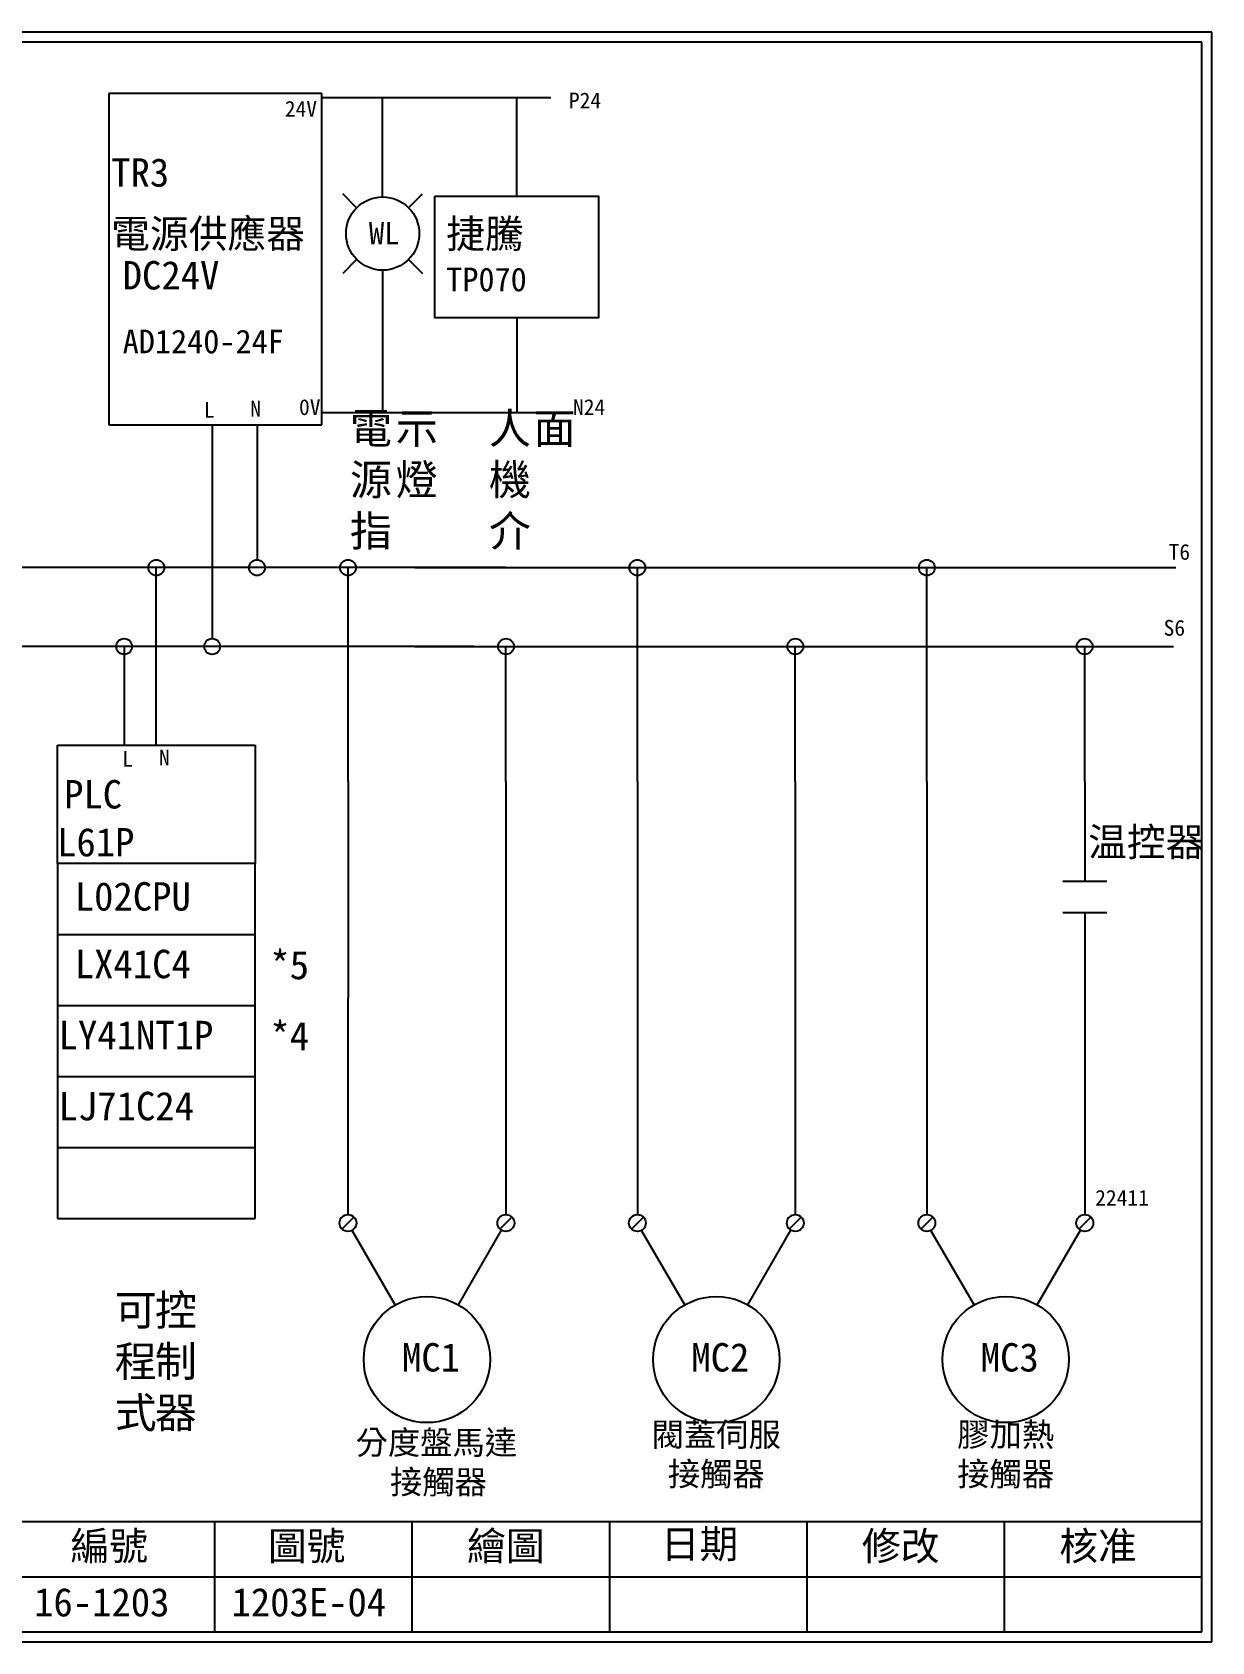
# Model space of a CAD drawing. Extents: x 10 to 297, y 3 to 207.
# Drawn here: x 147.6 to 297, y 3 to 207 of the extents above; entities that cross this region are included whole.
import ezdxf
from ezdxf.enums import TextEntityAlignment as Align

# ---------------------------------------------------------------- set-up
doc = ezdxf.new("R2010")
doc.units = 0
doc.layers.get('0').update_dxf_attribs({"linetype": 'CONTINUOUS'})
doc.layers.add('圖框層', color=7, linetype='CONTINUOUS')
doc.layers.add('標尺寸層', color=3, linetype='CONTINUOUS')
doc.styles.add('CNS', font='romanc.shx', dxfattribs={"bigfont": 'chineset.shx'})
doc.styles.add('STSL', font='kaiu.ttf')
doc.styles.add('標楷體', font='kaiu.ttf')

msp = doc.modelspace()

# ---------------------------------------------------------------- linework, layer by layer
for p, q in [((184.31, 199.2), (157.31, 199.2)), ((157.31, 199.2), (157.31, 157.2)), ((184.31, 157.2), (184.31, 199.2)), ((213.28, 198.67), (184.31, 198.67)), ((192, 189.99), (192, 198.67)), ((192, 186.09), (192, 189.99)), ((188.71, 184.73), (186.95, 186.5)), ((195.28, 184.73), (197.04, 186.5)), ((188.71, 178.17), (186.95, 176.4)), ((195.28, 178.17), (197.04, 176.4)), ((192, 176.81), (192, 172.86)), ((192, 172.86), (192, 158.72)), ((157.31, 157.2), (180.31, 157.2)), ((170.42, 157.2), (170.42, 130.12)), ((176.09, 157.2), (176.09, 140.12)), ((180.31, 157.2), (184.31, 157.2)), ((213.28, 158.72), (184.31, 158.72)), ((207.62, 139.12), (22.17, 139.12)), ((163.34, 116.64), (163.34, 139.12)), ((196.06, 139.12), (292.46, 139.12)), ((203.54, 129.12), (22.17, 129.12)), ((196.06, 129.12), (226.57, 129.12)), ((150.84, 116.64), (175.84, 116.64)), ((150.84, 101.64), (150.84, 116.64)), ((175.84, 116.64), (175.84, 101.64)), ((175.84, 101.64), (150.84, 101.64)), ((150.84, 101.64), (150.84, 92.64)), ((175.84, 92.64), (175.84, 101.64)), ((150.84, 92.64), (175.84, 92.64)), ((150.84, 92.64), (150.84, 83.64)), ((175.84, 83.64), (175.84, 92.64)), ((150.84, 83.64), (175.84, 83.64)), ((150.84, 83.64), (150.84, 74.64)), ((175.84, 74.64), (175.84, 83.64)), ((150.84, 74.64), (175.84, 74.64)), ((150.84, 74.64), (150.84, 65.64)), ((175.84, 65.64), (175.84, 74.64)), ((150.84, 65.64), (175.84, 65.64)), ((150.84, 65.64), (150.84, 56.64)), ((175.84, 56.64), (175.84, 65.64)), ((150.84, 56.64), (175.84, 56.64)), ((188.37, 56.83), (186.85, 55.31)), ((193.6, 45.7), (188.15, 55.14)), ((201.6, 45.7), (207.06, 55.15)), ((208.37, 56.83), (206.85, 55.31)), ((225.02, 56.83), (223.5, 55.31)), ((230.25, 45.7), (224.8, 55.14)), ((238.25, 45.7), (243.71, 55.15)), ((245.02, 56.83), (243.5, 55.31)), ((261.67, 56.83), (260.15, 55.31)), ((266.9, 45.7), (261.44, 55.14)), ((274.9, 45.7), (280.36, 55.15)), ((281.67, 56.83), (280.15, 55.31))]:
    msp.add_line(p, q)
for centre, radius in [((192, 181.45), 4.64), ((176.09, 139.12), 1), ((187.62, 139.12), 1), ((224.26, 139.12), 1), ((260.91, 139.12), 1), ((170.42, 129.12), 1), ((207.62, 129.12), 1), ((244.26, 129.12), 1), ((280.91, 129.12), 1), ((187.61, 56.07), 1.07), ((207.61, 56.07), 1.07), ((224.26, 56.07), 1.07), ((244.26, 56.07), 1.07), ((260.91, 56.07), 1.07), ((280.91, 56.07), 1.07), ((197.6, 38.77), 8), ((234.25, 38.77), 8), ((270.9, 38.77), 8)]:
    msp.add_circle(centre, radius)
at = {"layer": '圖框層', "color": 7}
for p, q in [((297, 206.97), (10, 206.97)), ((297, 3), (297, 206.97)), ((295.75, 205.72), (11.25, 205.72)), ((295.75, 4.25), (295.75, 205.72)), ((11.25, 18.25), (295.75, 18.25)), ((170.75, 4.25), (170.75, 18.25)), ((195.75, 4.25), (195.75, 18.25)), ((220.75, 4.25), (220.75, 18.25)), ((245.75, 4.25), (245.75, 18.25)), ((270.75, 4.25), (270.75, 18.25)), ((145.75, 11.25), (295.75, 11.25)), ((11.25, 4.25), (295.75, 4.25)), ((10, 3), (297, 3))]:
    msp.add_line(p, q, dxfattribs=at)
at = {"layer": '標尺寸層', "color": 7}
for p, q in [((208.98, 186.2), (208.98, 198.67)), ((208.98, 170.76), (208.98, 158.72)), ((187.62, 112.02), (187.62, 139.12)), ((224.26, 112.02), (224.26, 139.12)), ((260.91, 112.02), (260.91, 139.12)), ((159.26, 129.15), (159.26, 116.64)), ((207.62, 112.02), (207.62, 129.12)), ((226.57, 129.12), (292.16, 129.12)), ((244.26, 112.02), (244.26, 129.12)), ((280.91, 112.02), (280.91, 129.12)), ((187.62, 112.02), (187.61, 57.14)), ((187.62, 112.02), (187.62, 99.39)), ((207.62, 112.02), (207.61, 57.14)), ((207.62, 112.02), (207.62, 99.39)), ((224.26, 112.02), (224.26, 99.39)), ((224.26, 112.02), (224.26, 57.14)), ((244.26, 112.02), (244.26, 99.39)), ((244.26, 112.02), (244.26, 57.14)), ((260.91, 112.02), (260.91, 99.39)), ((260.91, 112.02), (260.91, 57.14)), ((280.91, 112.02), (280.91, 99.39)), ((278.13, 99.39), (283.69, 99.39)), ((278.13, 95.42), (283.69, 95.42)), ((280.91, 95.42), (280.91, 57.14))]:
    msp.add_line(p, q, dxfattribs=at)
msp.add_lwpolyline([(198.63, 186.2), (219.33, 186.2), (219.33, 170.76), (198.63, 170.76)], close=True, dxfattribs=at)
for centre in [(163.34, 139.12), (159.26, 129.12)]:
    msp.add_circle(centre, 1, dxfattribs=at)

# ---------------------------------------------------------------- texts
at = {"color": 7}
msp.add_text('WL', height=2.856, dxfattribs=at).set_placement((192.2, 181.5), align=Align.MIDDLE_CENTER)
at = {"color": 0, "char_height": 3, "width": 33.5839, "attachment_point": 2, "style": '標楷體'}
for s, insert in [('{\\C7;閥蓋伺服\\P接觸器}', (234.25, 30.77)), ('{\\C7;膠加熱\\P接觸器}', (270.9, 30.77))]:
    msp.add_mtext(s, dxfattribs=dict(at, insert=insert))
at = {"layer": '圖框層', "color": 4, "style": 'STSL'}
for s, height, p in [('24V', 2, (179.61, 196.26)), ('P24', 2, (215.59, 197.32)), ('TR3', 3.6, (157.62, 187.39)), ('電源供應器', 3.6, (157.62, 179.63)), ('捷騰', 3.6, (200.05, 179.63)), ('DC24V', 3.6, (159.08, 174.37)), ('TP070', 3, (200.05, 174.14)), ('AD1240-24F', 3, (159.08, 166.28)), ('L', 2, (169.37, 158.11)), ('N', 2, (175.24, 158.26)), ('0V', 2, (181.41, 158.46)), ('N24', 2, (216.11, 158.46)), ('T6', 2, (291.53, 140.11)), ('S6', 2, (290.9, 130.49)), ('L', 2, (159.04, 113.88)), ('N', 2, (163.68, 114.06)), ('PLC', 3.6, (151.66, 108.6)), ('L61P', 3.6, (150.77, 102.53)), ('温控器', 3.6, (281.34, 102.56)), ('L02CPU', 3.6, (153.01, 95.66)), ('LX41C4', 3.6, (153.01, 87.09)), ('*5', 3.6, (177.78, 86.96)), ('LY41NT1P', 3.6, (150.97, 78.09)), ('*4', 3.6, (177.78, 77.96)), ('LJ71C24', 3.6, (150.97, 69.09)), ('22411', 2, (282.23, 58.26)), ('MC1', 3.6, (194.45, 37.25)), ('MC2', 3.6, (231.09, 37.25)), ('MC3', 3.6, (267.74, 37.25)), ('編號', 3.6, (152.47, 13.34)), ('圖號', 3.6, (177.47, 13.34)), ('繪圖', 3.6, (202.69, 13.34)), ('日期', 3.6, (227.22, 13.59)), ('修改', 3.6, (252.69, 13.34)), ('核准', 3.6, (277.69, 13.34)), ('16-1203', 3.6, (147.86, 6.22)), ('1203E-04', 3.6, (172.86, 6.22))]:
    msp.add_text(s, height=height, dxfattribs=at).set_placement(p)
at = {"layer": '標尺寸層', "color": 7, "attachment_point": 1, "style": 'CNS'}
for s, insert, char_height, width in [('{\\fDFKai-SB|b0|i0|c136|p65;人機介}', (205.46, 158.72), 3.9, 4.1392), ('{\\fDFKai-SB|b0|i0|c136|p65;電\\P源指}', (187.86, 158.72), 3.9, 4.1392), ('{\\fDFKai-SB|b0|i0|c136|p65;示燈}', (193.66, 158.72), 3.9, 4.1392), ('{\\fDFKai-SB|b0|i0|c136|p65;面}', (211.13, 158.72), 3.9, 4.1392), ('{\\fDFKai-SB|b0|i0|c136|p65;可程式}', (158.07, 46.99), 3.9, 5.4243), ('{\\fDFKai-SB|b0|i0|c136|p65;控制器}', (163.16, 46.99), 3.9, 5.4243), ('\\pi2.2;{\\fDFKai-SB|b0|i0|c136|p65;分度盤馬達\\P\\pi6.5654;接觸器}', (186.37, 29.75), 3, 25.0396)]:
    msp.add_mtext(s, dxfattribs=dict(at, insert=insert, char_height=char_height, width=width))

doc.saveas('drawing.dxf')
